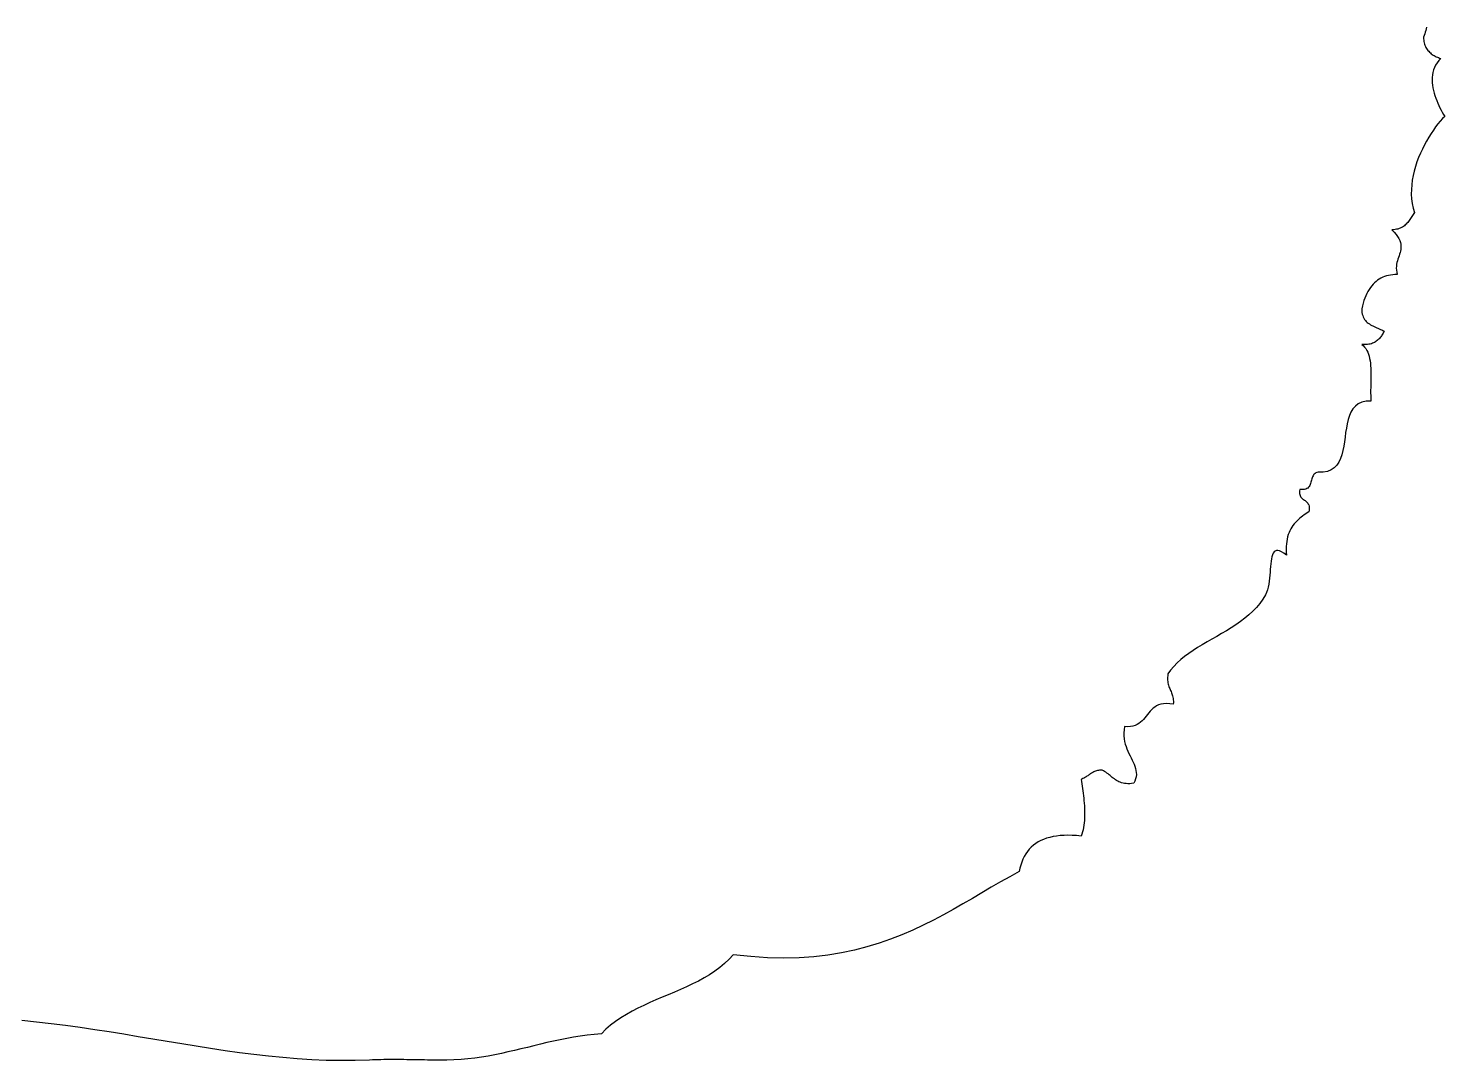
# Model space of a CAD drawing. Extents: x 0 to 55.7, y -25.6 to 2.7.
# Drawn here: x 7.04 to 16.97, y -25.63 to -18.39 of the extents above; entities that cross this region are included whole.
import ezdxf

# ---------------------------------------------------------------- set-up
doc = ezdxf.new("R2010")
doc.units = 0
doc.layers.get('0').update_dxf_attribs({"linetype": 'CONTINUOUS'})

msp = doc.modelspace()

# ---------------------------------------------------------------- linework, layer by layer
at = {"color": 7}
for points in [[(16.8461, -18.3773), (16.8436, -18.3892), (16.8407, -18.4011), (16.8374, -18.4129), (16.8337, -18.4246), (16.8297, -18.4363), (16.8253, -18.4479)], [(16.8253, -18.4479), (16.8256, -18.4581), (16.8264, -18.468), (16.8278, -18.4774), (16.8297, -18.4865), (16.8321, -18.4952), (16.8349, -18.5035), (16.8383, -18.5115), (16.842, -18.5191), (16.8462, -18.5264), (16.8508, -18.5333), (16.8558, -18.5399), (16.8611, -18.5461), (16.8667, -18.552), (16.8727, -18.5576), (16.879, -18.5628), (16.8855, -18.5678), (16.8923, -18.5723), (16.8994, -18.5766), (16.9066, -18.5806), (16.9141, -18.5842), (16.9217, -18.5876), (16.9295, -18.5906), (16.9374, -18.5934), (16.9454, -18.5958)], [(16.9454, -18.5958), (16.9315, -18.6111), (16.9195, -18.627), (16.9095, -18.6433), (16.9013, -18.66), (16.8948, -18.6771), (16.89, -18.6945), (16.8867, -18.7122), (16.8848, -18.73), (16.8843, -18.7481), (16.8851, -18.7662), (16.887, -18.7845), (16.89, -18.8027), (16.8939, -18.8208), (16.8987, -18.8389), (16.9043, -18.8568), (16.9105, -18.8745), (16.9173, -18.892), (16.9246, -18.9091), (16.9323, -18.9259), (16.9403, -18.9423), (16.9485, -18.9582), (16.9567, -18.9736), (16.965, -18.9884), (16.9732, -19.0026)], [(16.9732, -19.0026), (16.9579, -19.0185), (16.9422, -19.0363), (16.9261, -19.0558), (16.9099, -19.077), (16.8937, -19.0996), (16.8776, -19.1236), (16.8617, -19.1489), (16.8462, -19.1755), (16.8312, -19.2031), (16.8168, -19.2317), (16.8032, -19.2612), (16.7906, -19.2915), (16.779, -19.3224), (16.7686, -19.3539), (16.7596, -19.3859), (16.752, -19.4182), (16.746, -19.4508), (16.7418, -19.4836), (16.7394, -19.5164), (16.7391, -19.5491), (16.7409, -19.5817), (16.745, -19.614), (16.7515, -19.6459), (16.7606, -19.6774)], [(16.7606, -19.6774), (16.756, -19.6844), (16.7515, -19.6914), (16.747, -19.6985), (16.7425, -19.7056), (16.738, -19.7126), (16.7334, -19.7196), (16.7287, -19.7265), (16.7239, -19.7332), (16.719, -19.7398), (16.7138, -19.7462), (16.7084, -19.7524), (16.7028, -19.7583), (16.6969, -19.7639), (16.6906, -19.7692), (16.684, -19.7742), (16.677, -19.7787), (16.6696, -19.7829), (16.6618, -19.7866), (16.6534, -19.7898), (16.6446, -19.7925), (16.6352, -19.7947), (16.6252, -19.7963), (16.6146, -19.7972), (16.6034, -19.7976)], [(16.6034, -19.7976), (16.6193, -19.8144), (16.6326, -19.8304), (16.6433, -19.8456), (16.6517, -19.86), (16.6581, -19.8738), (16.6625, -19.887), (16.6652, -19.8997), (16.6664, -19.9119), (16.6663, -19.9238), (16.6651, -19.9355), (16.6629, -19.9469), (16.66, -19.9582), (16.6566, -19.9694), (16.6529, -19.9807), (16.649, -19.9921), (16.6452, -20.0037), (16.6416, -20.0155), (16.6385, -20.0277), (16.6361, -20.0402), (16.6344, -20.0533), (16.6339, -20.0669), (16.6345, -20.0812), (16.6366, -20.0961), (16.6404, -20.1119)], [(16.6404, -20.1119), (16.6245, -20.1123), (16.609, -20.1134), (16.594, -20.1154), (16.5795, -20.1181), (16.5655, -20.1217), (16.552, -20.126), (16.5389, -20.1312), (16.5264, -20.1372), (16.5143, -20.144), (16.5027, -20.1517), (16.4916, -20.1603), (16.4809, -20.1697), (16.4708, -20.1799), (16.4611, -20.191), (16.4519, -20.2031), (16.4432, -20.216), (16.4349, -20.2298), (16.4272, -20.2445), (16.4199, -20.2601), (16.4131, -20.2766), (16.4068, -20.2941), (16.401, -20.3125), (16.3957, -20.3319), (16.3908, -20.3522)], [(16.3908, -20.3522), (16.3913, -20.3656), (16.3927, -20.3779), (16.3949, -20.3893), (16.3979, -20.3998), (16.4017, -20.4095), (16.4063, -20.4184), (16.4114, -20.4265), (16.4172, -20.4341), (16.4235, -20.4409), (16.4302, -20.4473), (16.4375, -20.4531), (16.4451, -20.4585), (16.4531, -20.4635), (16.4613, -20.4682), (16.4698, -20.4726), (16.4784, -20.4768), (16.4872, -20.4809), (16.4961, -20.4848), (16.505, -20.4887), (16.5138, -20.4926), (16.5226, -20.4966), (16.5313, -20.5006), (16.5397, -20.5049), (16.5479, -20.5094)], [(16.5479, -20.5094), (16.5444, -20.5163), (16.5408, -20.523), (16.537, -20.5296), (16.5331, -20.5361), (16.529, -20.5424), (16.5247, -20.5485), (16.5202, -20.5544), (16.5154, -20.56), (16.5104, -20.5654), (16.5051, -20.5705), (16.4995, -20.5754), (16.4936, -20.5799), (16.4874, -20.584), (16.4808, -20.5878), (16.4738, -20.5913), (16.4665, -20.5943), (16.4587, -20.5969), (16.4504, -20.5991), (16.4418, -20.6008), (16.4326, -20.602), (16.423, -20.6028), (16.4128, -20.603), (16.4021, -20.6027), (16.3908, -20.6018)], [(16.3908, -20.6018), (16.4017, -20.6105), (16.4113, -20.6204), (16.4197, -20.6314), (16.427, -20.6435), (16.4333, -20.6565), (16.4386, -20.6704), (16.443, -20.6852), (16.4466, -20.7008), (16.4495, -20.717), (16.4516, -20.7339), (16.4533, -20.7514), (16.4543, -20.7694), (16.455, -20.7878), (16.4553, -20.8065), (16.4553, -20.8256), (16.4552, -20.8449), (16.4549, -20.8644), (16.4545, -20.8839), (16.4542, -20.9035), (16.4539, -20.923), (16.4539, -20.9424), (16.4541, -20.9617), (16.4546, -20.9806), (16.4555, -20.9993)], [(16.4555, -20.9993), (16.4212, -21.0009), (16.3919, -21.0075), (16.3672, -21.0189), (16.3466, -21.0344), (16.3296, -21.0536), (16.3158, -21.076), (16.3048, -21.1012), (16.296, -21.1287), (16.2889, -21.1581), (16.2833, -21.1888), (16.2785, -21.2204), (16.2741, -21.2524), (16.2697, -21.2843), (16.2647, -21.3158), (16.2588, -21.3462), (16.2514, -21.3752), (16.2422, -21.4023), (16.2306, -21.427), (16.2162, -21.4488), (16.1985, -21.4673), (16.1771, -21.482), (16.1514, -21.4924), (16.1212, -21.498), (16.0857, -21.4985)], [(16.0857, -21.4985), (16.0771, -21.5003), (16.0698, -21.5032), (16.0635, -21.5071), (16.0582, -21.5119), (16.0537, -21.5175), (16.0499, -21.5238), (16.0467, -21.5306), (16.044, -21.5379), (16.0415, -21.5455), (16.0393, -21.5533), (16.0371, -21.5611), (16.0349, -21.569), (16.0325, -21.5767), (16.0297, -21.5841), (16.0265, -21.5912), (16.0227, -21.5978), (16.0183, -21.6038), (16.0129, -21.609), (16.0067, -21.6134), (15.9993, -21.6168), (15.9907, -21.6192), (15.9808, -21.6204), (15.9693, -21.6202), (15.9563, -21.6187)], [(15.9563, -21.6187), (15.9546, -21.6296), (15.9541, -21.6392), (15.9545, -21.6478), (15.956, -21.6554), (15.9582, -21.662), (15.9612, -21.6679), (15.9648, -21.6732), (15.969, -21.6779), (15.9735, -21.6822), (15.9784, -21.6862), (15.9835, -21.69), (15.9887, -21.6938), (15.9939, -21.6976), (15.9989, -21.7015), (16.0038, -21.7058), (16.0084, -21.7104), (16.0125, -21.7156), (16.0161, -21.7214), (16.0191, -21.7279), (16.0214, -21.7353), (16.0228, -21.7437), (16.0233, -21.7531), (16.0227, -21.7638), (16.021, -21.7758)], [(16.021, -21.7758), (16.0095, -21.7829), (15.9982, -21.7901), (15.987, -21.7977), (15.976, -21.8055), (15.9653, -21.8137), (15.9549, -21.8222), (15.9448, -21.8311), (15.9351, -21.8405), (15.9258, -21.8504), (15.917, -21.8608), (15.9086, -21.8718), (15.9009, -21.8833), (15.8936, -21.8955), (15.887, -21.9083), (15.8811, -21.9218), (15.8759, -21.9361), (15.8714, -21.9511), (15.8676, -21.9669), (15.8647, -21.9836), (15.8627, -22.0012), (15.8615, -22.0196), (15.8613, -22.039), (15.8621, -22.0595), (15.8639, -22.0809)], [(15.8639, -22.0809), (15.8454, -22.0668), (15.8292, -22.0567), (15.8151, -22.0503), (15.8028, -22.0475), (15.7924, -22.0479), (15.7836, -22.0514), (15.7762, -22.0577), (15.7701, -22.0665), (15.7651, -22.0776), (15.7611, -22.0908), (15.7578, -22.1059), (15.7553, -22.1225), (15.7532, -22.1404), (15.7514, -22.1595), (15.7498, -22.1795), (15.7482, -22.2), (15.7464, -22.221), (15.7443, -22.2421), (15.7417, -22.2631), (15.7385, -22.2837), (15.7345, -22.3038), (15.7295, -22.3231), (15.7234, -22.3413), (15.716, -22.3582)], [(15.716, -22.3582), (15.6973, -22.3896), (15.676, -22.4193), (15.6525, -22.4473), (15.6268, -22.4738), (15.5992, -22.4989), (15.5701, -22.5229), (15.5395, -22.5458), (15.5078, -22.5677), (15.4752, -22.589), (15.4418, -22.6095), (15.408, -22.6296), (15.3739, -22.6494), (15.3399, -22.669), (15.3061, -22.6885), (15.2727, -22.7081), (15.2401, -22.728), (15.2083, -22.7482), (15.1778, -22.769), (15.1486, -22.7904), (15.1211, -22.8127), (15.0954, -22.8359), (15.0718, -22.8603), (15.0506, -22.8859), (15.0319, -22.9129)], [(15.0319, -22.9129), (15.03, -22.9251), (15.0289, -22.9366), (15.0286, -22.9474), (15.0289, -22.9575), (15.0298, -22.967), (15.0312, -22.976), (15.0331, -22.9845), (15.0353, -22.9926), (15.0379, -23.0004), (15.0408, -23.008), (15.0438, -23.0154), (15.0469, -23.0226), (15.0501, -23.0298), (15.0533, -23.0371), (15.0564, -23.0444), (15.0593, -23.0519), (15.062, -23.0596), (15.0644, -23.0676), (15.0664, -23.0759), (15.0681, -23.0847), (15.0692, -23.094), (15.0697, -23.1038), (15.0697, -23.1143), (15.0689, -23.1255)], [(15.0689, -23.1255), (15.0437, -23.1221), (15.021, -23.1212), (15.0007, -23.1224), (14.9826, -23.1256), (14.9663, -23.1305), (14.9517, -23.137), (14.9386, -23.1449), (14.9268, -23.1539), (14.916, -23.1638), (14.906, -23.1745), (14.8965, -23.1856), (14.8875, -23.1971), (14.8785, -23.2087), (14.8695, -23.2201), (14.8603, -23.2313), (14.8504, -23.2419), (14.8399, -23.2517), (14.8284, -23.2607), (14.8157, -23.2684), (14.8016, -23.2748), (14.7859, -23.2797), (14.7684, -23.2827), (14.7487, -23.2838), (14.7268, -23.2826)], [(14.7268, -23.2826), (14.7233, -23.3052), (14.7218, -23.3268), (14.722, -23.3475), (14.7239, -23.3673), (14.7272, -23.3863), (14.7318, -23.4045), (14.7373, -23.4221), (14.7436, -23.4391), (14.7506, -23.4555), (14.7579, -23.4715), (14.7655, -23.487), (14.7731, -23.5022), (14.7804, -23.5171), (14.7874, -23.5317), (14.7938, -23.5462), (14.7994, -23.5606), (14.804, -23.575), (14.8074, -23.5894), (14.8095, -23.6039), (14.8099, -23.6186), (14.8085, -23.6335), (14.8051, -23.6486), (14.7995, -23.6642), (14.7916, -23.6801)], [(14.5697, -23.5877), (14.5607, -23.5879), (14.5523, -23.5886), (14.5444, -23.5897), (14.5369, -23.5912), (14.5299, -23.593), (14.5232, -23.5952), (14.5168, -23.5976), (14.5108, -23.6003), (14.505, -23.6033), (14.4995, -23.6064), (14.4941, -23.6097), (14.4888, -23.6131), (14.4836, -23.6166), (14.4785, -23.6202), (14.4735, -23.6238), (14.4684, -23.6274), (14.4632, -23.631), (14.4579, -23.6345), (14.4525, -23.6379), (14.4469, -23.6412), (14.441, -23.6443), (14.4349, -23.6472), (14.4285, -23.6499), (14.4218, -23.6524)], [(14.7916, -23.6801), (14.777, -23.682), (14.7634, -23.6829), (14.7506, -23.683), (14.7385, -23.6823), (14.7272, -23.6808), (14.7166, -23.6787), (14.7066, -23.6759), (14.6971, -23.6726), (14.688, -23.6687), (14.6795, -23.6644), (14.6712, -23.6597), (14.6633, -23.6547), (14.6556, -23.6494), (14.6481, -23.6438), (14.6407, -23.6381), (14.6334, -23.6322), (14.626, -23.6263), (14.6187, -23.6203), (14.6112, -23.6144), (14.6035, -23.6087), (14.5955, -23.603), (14.5873, -23.5976), (14.5787, -23.5925), (14.5697, -23.5877)], [(14.4218, -23.6524), (14.4241, -23.6676), (14.4266, -23.6833), (14.429, -23.6994), (14.4314, -23.7159), (14.4338, -23.7326), (14.4361, -23.7496), (14.4383, -23.7668), (14.4403, -23.7842), (14.4421, -23.8017), (14.4437, -23.8193), (14.445, -23.837), (14.4461, -23.8546), (14.4467, -23.8722), (14.4471, -23.8897), (14.447, -23.9071), (14.4464, -23.9242), (14.4454, -23.9412), (14.4439, -23.9579), (14.4418, -23.9743), (14.4391, -23.9903), (14.4358, -24.0059), (14.4318, -24.0211), (14.4272, -24.0357), (14.4218, -24.0499)], [(14.4218, -24.0499), (14.3901, -24.047), (14.3596, -24.0453), (14.3303, -24.0447), (14.3023, -24.0453), (14.2755, -24.047), (14.2499, -24.0499), (14.2255, -24.0539), (14.2023, -24.0591), (14.1803, -24.0655), (14.1595, -24.073), (14.1398, -24.0817), (14.1214, -24.0915), (14.104, -24.1025), (14.0878, -24.1146), (14.0728, -24.1279), (14.0589, -24.1423), (14.0461, -24.1579), (14.0344, -24.1747), (14.0238, -24.1926), (14.0144, -24.2117), (14.006, -24.2319), (13.9987, -24.2533), (13.9925, -24.2758), (13.9873, -24.2995)], [(13.9873, -24.2995), (13.9217, -24.3349), (13.8564, -24.3717), (13.7912, -24.4094), (13.7257, -24.4479), (13.6599, -24.4868), (13.5933, -24.5257), (13.5257, -24.5644), (13.457, -24.6025), (13.3867, -24.6397), (13.3148, -24.6758), (13.2408, -24.7104), (13.1646, -24.7432), (13.0859, -24.7739), (13.0044, -24.8021), (12.9199, -24.8276), (12.8321, -24.85), (12.7408, -24.8691), (12.6458, -24.8845), (12.5466, -24.8958), (12.4432, -24.9029), (12.3352, -24.9054), (12.2224, -24.9029), (12.1045, -24.8952), (11.9813, -24.8819)], [(11.9813, -24.8819), (11.9524, -24.9142), (11.9211, -24.9442), (11.8878, -24.972), (11.8525, -24.9981), (11.8155, -25.0224), (11.7771, -25.0452), (11.7373, -25.0668), (11.6965, -25.0873), (11.6547, -25.1069), (11.6123, -25.1259), (11.5693, -25.1444), (11.5261, -25.1627), (11.4827, -25.1809), (11.4395, -25.1992), (11.3965, -25.218), (11.3541, -25.2373), (11.3124, -25.2573), (11.2715, -25.2784), (11.2318, -25.3006), (11.1934, -25.3242), (11.1565, -25.3494), (11.1214, -25.3763), (11.0881, -25.4053), (11.0569, -25.4365)], [(9.4299, -25.6214), (9.3283, -25.6246), (9.2267, -25.6251), (9.1253, -25.6231), (9.0238, -25.6188), (8.9225, -25.6124), (8.8211, -25.6041), (8.7198, -25.594), (8.6185, -25.5824), (8.5172, -25.5694), (8.4159, -25.5553), (8.3145, -25.5402), (8.2132, -25.5243), (8.1118, -25.5079), (8.0103, -25.4911), (7.9087, -25.4741), (7.8071, -25.4571), (7.7053, -25.4402), (7.6035, -25.4238), (7.5015, -25.4079), (7.3994, -25.3929), (7.2972, -25.3787), (7.1948, -25.3658), (7.0922, -25.3542), (6.9895, -25.3441)], [(11.0569, -25.4365), (11.0065, -25.4407), (10.957, -25.4462), (10.9083, -25.4528), (10.8603, -25.4605), (10.813, -25.4691), (10.7662, -25.4784), (10.7198, -25.4884), (10.6738, -25.4988), (10.6281, -25.5096), (10.5826, -25.5207), (10.5372, -25.5318), (10.4919, -25.5428), (10.4465, -25.5537), (10.4009, -25.5642), (10.3552, -25.5743), (10.3092, -25.5837), (10.2627, -25.5925), (10.2158, -25.6003), (10.1684, -25.6071), (10.1203, -25.6128), (10.0715, -25.6172), (10.0219, -25.6202), (9.9714, -25.6217), (9.9199, -25.6214)], [(9.9199, -25.6214), (9.8991, -25.6214), (9.8783, -25.6212), (9.8575, -25.621), (9.8367, -25.6208), (9.816, -25.6204), (9.7952, -25.6201), (9.7745, -25.6197), (9.7538, -25.6193), (9.7332, -25.619), (9.7126, -25.6186), (9.692, -25.6182), (9.6714, -25.6179), (9.651, -25.6177), (9.6305, -25.6175), (9.6101, -25.6173), (9.5898, -25.6173), (9.5696, -25.6173), (9.5494, -25.6175), (9.5293, -25.6178), (9.5092, -25.6182), (9.4893, -25.6187), (9.4694, -25.6195), (9.4496, -25.6203), (9.4299, -25.6214)]]:
    msp.add_lwpolyline(points, dxfattribs=at)

doc.saveas('drawing.dxf')
